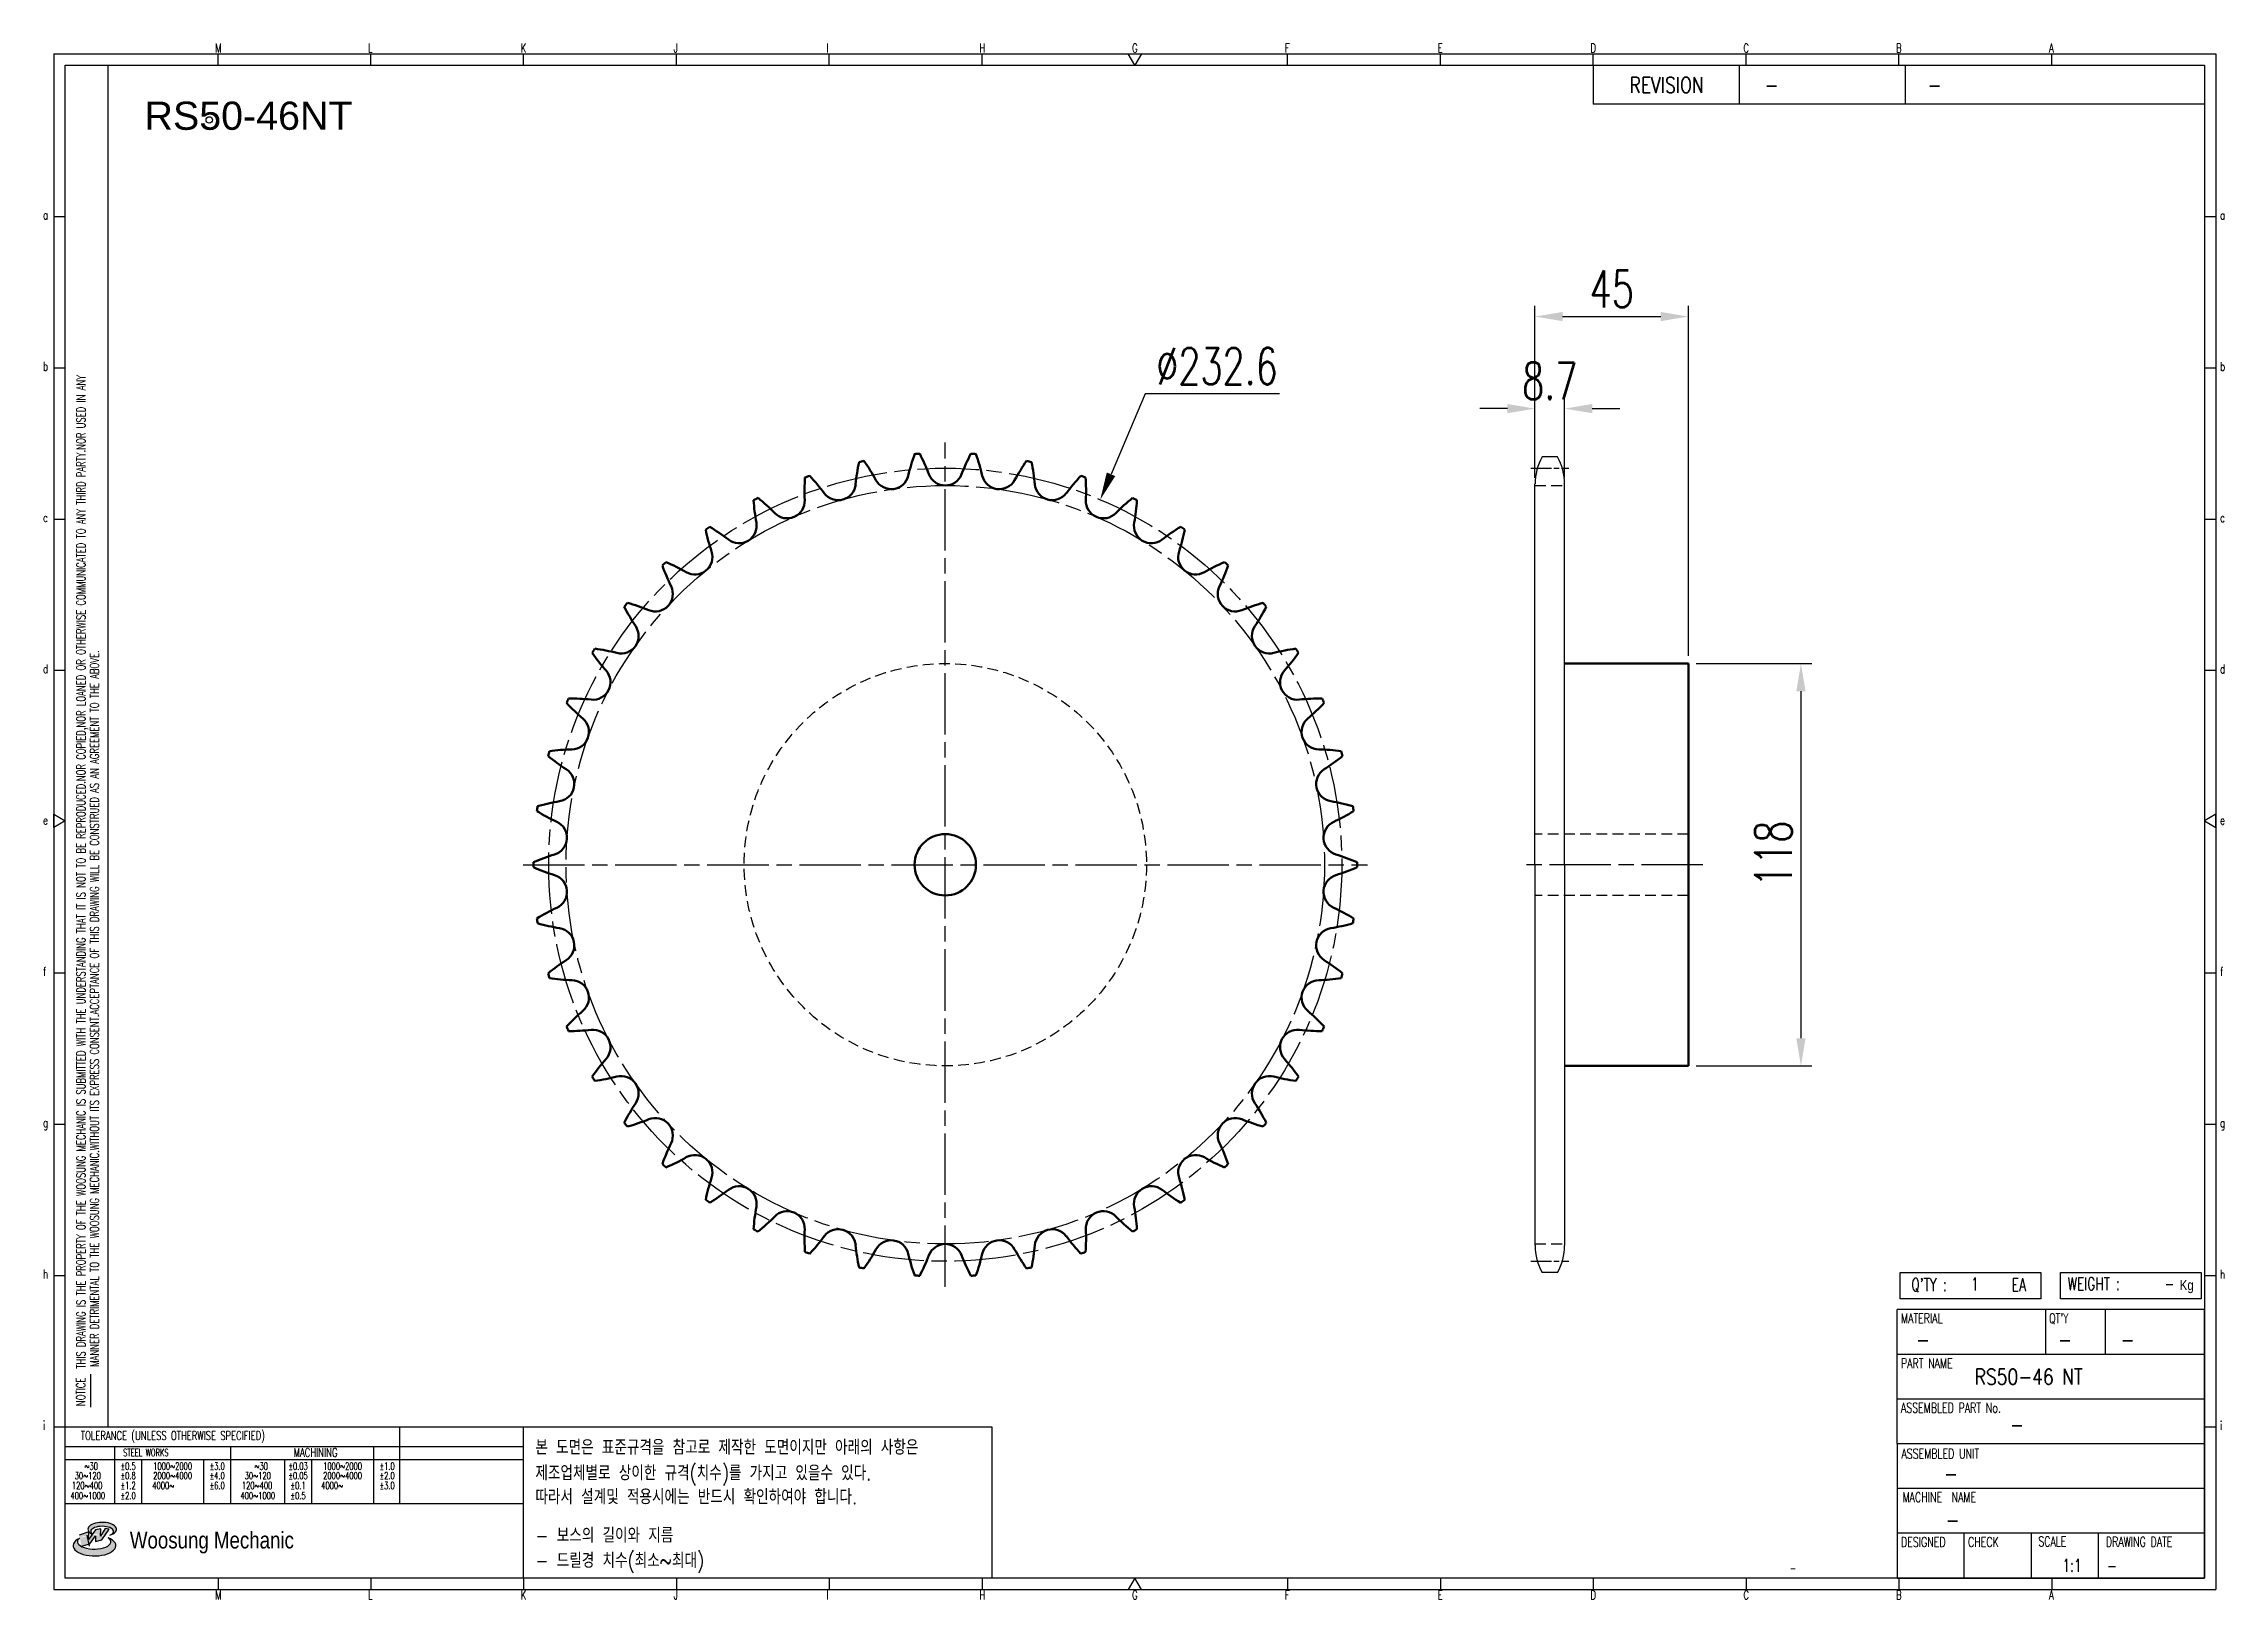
# Model space of a CAD drawing. Header units: millimetres. Extents: x 8306 to 8946, y 4749 to 5205.
import ezdxf
from ezdxf.enums import TextEntityAlignment as Align

# ---------------------------------------------------------------- set-up
doc = ezdxf.new("R2010")
doc.units = ezdxf.units.MM
for name, pattern in [('AM_ISO08W050', [18, 12, -1.5, 3, -1.5]), ('AM_ISO08W050x2', [9, 6, -0.75, 1.5, -0.75]), ('HIDDEN', [9.525, 6.35, -3.175])]:
    doc.linetypes.add(name, pattern=pattern)
for name, color, linetype, lineweight in [('20', 7, 'Continuous', 50), ('22', 30, 'AM_ISO08W050', 25), ('23', 40, 'AM_ISO08W050', 25), ('VIS', 7, 'Continuous', 50)]:
    doc.layers.add(name, color=color, linetype=linetype, lineweight=lineweight)
for name, color, linetype in [('HL', 2, 'HIDDEN'), ('S-DIM', 7, 'Continuous'), ('TITLE', 7, 'Continuous'), ('도면레이아웃', 7, 'Continuous')]:
    doc.layers.add(name, color=color, linetype=linetype)
doc.styles.add('HAN', font='ROMANS.shx', dxfattribs={"width": 0.7, "bigfont": 'whgtxt.shx'})
doc.styles.add('HKD_ST2', font='romans.shx', dxfattribs={"width": 0.7, "height": 4, "bigfont": '@extfont2.shx'})
doc.styles.add('HSG', font='SIMPLEX.shx', dxfattribs={"width": 0.7, "bigfont": 'HSG.shx'})
doc.styles.add('ROMANS', font='romans.shx', dxfattribs={"width": 0.7, "bigfont": 'whgtxt.shx'})
doc.styles.add('SLDTEXTSTYLE4', font='arial.ttf', dxfattribs={"width": 0.8})
doc.styles.get("Standard").update_dxf_attribs({"font": 'arial.ttf'})
doc.dimstyles.new('APP23', dxfattribs={"dimscale": 4.5, "dimtxt": 2.4, "dimasz": 1.8, "dimexe": 0.7, "dimexo": 0.5, "dimgap": 0.6, "dimtad": 1, "dimtoh": 1, "dimdec": 1, "dimrnd": 0.01, "dimzin": 9, "dimdsep": 46, "dimtxsty": 'HSG', "dimcen": 0, "dimclrd": 1, "dimclre": 1, "dimclrt": 256, "dimazin": 2, "dimtp": 1, "dimtm": 1, "dimtfac": 0.5, "dimtdec": 1, "dimtix": 1, "dimtofl": 0, "dimtmove": 0, "dimatfit": 3, "dimfxl": 0, "dimtvp": 1, "dimtolj": 2, "dimlwd": -1, "dimlwe": -1, "dimarcsym": 0})

# ---------------------------------------------------------------- blocks, each defined once
blk = doc.blocks.new('SUYWSHJH')
at = {"layer": '도면레이아웃'}
h = blk.add_hatch(color=10, dxfattribs=at)
h.paths.add_polyline_path([(1.544, 35.177), (1.554, 34.966), (1.779, 35.034), (2.054, 35.422), (1.908, 35.446), (1.728, 35.167), (1.741, 35.439), (1.547, 35.405), (1.292, 35.041), (1.295, 35.33), (0.943, 35.208), (1.03, 34.8), (1.336, 34.885)])
edge = h.paths.add_edge_path()
edge.add_ellipse((1.795, 35.421), major_axis=(-0.53, 0), ratio=0.487785, start_angle=122.36065, end_angle=403.39574)
edge.add_line((1.411, 35.244), (1.419, 35.261))
edge.add_ellipse((1.798, 35.344), major_axis=(-0.423, 0), ratio=0.444396, start_angle=131.58977, end_angle=386.19408, ccw=False)
edge = h.paths.add_edge_path()
edge.add_ellipse((1.512, 34.815), major_axis=(-0.793, 0), ratio=0.480113, start_angle=314.67633, end_angle=590.85213)
edge.add_ellipse((1.501, 34.958), major_axis=(-0.62, 0), ratio=0.43311, start_angle=331.7024, end_angle=574.42495, ccw=False)
for p, q in [((0, 90.118), (80.15, 90.118)), ((0, 90.118), (0, 33.191)), ((6.089, 89.693), (6.089, 90.118)), ((11.753, 89.693), (11.753, 90.118)), ((17.418, 89.693), (17.418, 90.118)), ((23.082, 89.693), (23.082, 90.118)), ((28.746, 89.693), (28.746, 90.118)), ((34.411, 89.693), (34.411, 90.118)), ((45.739, 89.693), (45.739, 90.118)), ((51.404, 89.693), (51.404, 90.118)), ((57.068, 89.693), (57.068, 90.118)), ((62.732, 89.693), (62.732, 90.118)), ((68.397, 89.693), (68.397, 90.118)), ((74.061, 89.693), (74.061, 90.118)), ((80.15, 90.118), (80.15, 33.191)), ((0, 84.085), (0.425, 84.085)), ((79.725, 84.085), (80.15, 84.085)), ((0, 78.478), (0.425, 78.478)), ((79.725, 78.478), (80.15, 78.478)), ((0, 72.87), (0.425, 72.87)), ((79.725, 72.87), (80.15, 72.87)), ((0, 67.262), (0.425, 67.262)), ((79.725, 67.262), (80.15, 67.262)), ((0, 56.047), (0.425, 56.047)), ((79.725, 56.047), (80.15, 56.047)), ((0, 50.439), (0.425, 50.439)), ((79.725, 50.439), (80.15, 50.439)), ((0, 44.832), (0.425, 44.832)), ((79.725, 44.832), (80.15, 44.832)), ((1.377, 39.947), (1.377, 41.174)), ((0, 39.224), (0.425, 39.224)), ((79.725, 39.224), (80.15, 39.224)), ((0, 33.191), (80.15, 33.191)), ((6.089, 33.616), (6.089, 33.191)), ((11.753, 33.616), (11.753, 33.191)), ((17.418, 33.616), (17.418, 33.191)), ((23.082, 33.616), (23.082, 33.191)), ((28.746, 33.616), (28.746, 33.191)), ((34.411, 33.616), (34.411, 33.191)), ((45.739, 33.616), (45.739, 33.191)), ((51.404, 33.616), (51.404, 33.191)), ((57.068, 33.616), (57.068, 33.191)), ((62.732, 33.616), (62.732, 33.191)), ((68.397, 33.616), (68.397, 33.191)), ((74.061, 33.616), (74.061, 33.191))]:
    blk.add_line(p, q)
at = {"color": 2}
for p, q in [((2.017, 39.224), (2.017, 89.693)), ((0.425, 39.224), (17.418, 39.224)), ((12.816, 39.224), (12.816, 36.382)), ((17.418, 33.616), (17.418, 39.224)), ((0.425, 38.487), (17.418, 38.487)), ((0.425, 38.012), (17.418, 38.012)), ((2.257, 38.487), (2.257, 36.382)), ((3.257, 38.012), (3.257, 36.382)), ((5.557, 38.012), (5.557, 36.382)), ((6.557, 38.5), (6.557, 36.382)), ((8.557, 38.012), (8.557, 36.382)), ((9.557, 38.026), (9.557, 36.382)), ((11.857, 38.487), (11.857, 36.382)), ((0.425, 36.382), (17.418, 36.382))]:
    blk.add_line(p, q, dxfattribs=at)
at = {"color": 6, "ltscale": 0.5}
for p, q in [((57.068, 89.693), (57.068, 88.246)), ((62.47, 89.693), (62.47, 88.246)), ((68.635, 89.693), (68.635, 88.246)), ((79.725, 88.246), (57.068, 88.246)), ((68.336, 38.59), (68.336, 43.563)), ((79.725, 43.563), (68.336, 43.563)), ((73.827, 43.563), (73.827, 41.905)), ((76.037, 43.563), (76.037, 41.905)), ((79.725, 38.59), (79.725, 43.563)), ((79.725, 41.905), (68.336, 41.905)), ((79.725, 40.248), (68.336, 40.248)), ((68.336, 38.59), (68.336, 33.616)), ((79.725, 38.59), (68.336, 38.59)), ((79.725, 33.616), (79.725, 38.59)), ((79.725, 36.932), (68.336, 36.932)), ((79.725, 35.274), (68.336, 35.274)), ((70.822, 33.616), (70.822, 35.274)), ((73.309, 33.616), (73.309, 35.274)), ((75.796, 33.616), (75.796, 35.274)), ((68.336, 33.616), (79.725, 33.616))]:
    blk.add_line(p, q, dxfattribs=at)
for points in [[(40.075, 89.693), (39.83, 90.118), (40.32, 90.118)], [(0.425, 89.693), (79.725, 89.693), (79.725, 33.616), (0.425, 33.616)], [(0.425, 61.679), (0, 61.433), (0, 61.924)], [(79.725, 61.679), (80.15, 61.433), (80.15, 61.924)], [(40.075, 33.616), (39.83, 33.191), (40.32, 33.191)]]:
    blk.add_lwpolyline(points, close=True)
at = {"layer": 'TITLE', "color": 20}
for p, q in [((68.449, 43.961), (68.449, 44.936)), ((68.449, 44.936), (73.654, 44.936)), ((73.654, 44.936), (73.654, 43.961)), ((74.39, 43.961), (74.39, 44.936)), ((74.39, 44.936), (79.595, 44.936)), ((79.595, 44.936), (79.595, 43.961)), ((73.654, 43.961), (68.449, 43.961)), ((79.595, 43.961), (74.39, 43.961))]:
    blk.add_line(p, q, dxfattribs=at)
at = {"layer": '도면레이아웃'}
for p, q in [((1.295, 35.33), (0.943, 35.208)), ((1.03, 34.8), (1.336, 34.885)), ((1.224, 35.208), (1.311, 34.8)), ((1.224, 35.208), (1.224, 35.208)), ((1.547, 35.405), (1.292, 35.041)), ((1.292, 35.041), (1.295, 35.33)), ((1.336, 34.885), (1.544, 35.177)), ((1.419, 35.261), (1.411, 35.244)), ((1.544, 35.177), (1.554, 34.966)), ((1.741, 35.439), (1.547, 35.405)), ((1.554, 34.966), (1.779, 35.034)), ((1.908, 35.446), (1.728, 35.167)), ((1.728, 35.167), (1.741, 35.439)), ((1.779, 35.034), (2.054, 35.422)), ((2.054, 35.422), (1.908, 35.446))]:
    blk.add_line(p, q, dxfattribs=at)
for centre, major_axis, ratio, start_param, end_param in [((1.795, 35.421), (-0.53, 0), 0.487785, 2.135596, 7.040584), ((1.512, 34.815), (-0.793, 0), 0.480113, 5.492138, 10.312315), ((1.501, 34.958), (-0.62, 0), 0.43311, 5.789299, 10.025607), ((1.798, 35.344), (-0.423, 0), 0.444396, 2.296675, 6.740358)]:
    blk.add_ellipse(centre, major_axis=major_axis, ratio=ratio, start_param=start_param, end_param=end_param, dxfattribs=at)
at = {"color": 4, "style": 'HKD_ST2', "width": 0.7}
for s, p in [('M', (5.988, 90.164)), ('L', (11.652, 90.164)), ('K', (17.316, 90.164)), ('J', (22.981, 90.164)), ('I', (28.645, 90.164)), ('H', (34.309, 90.164)), ('G', (39.974, 90.164)), ('F', (45.638, 90.164)), ('E', (51.302, 90.164)), ('D', (56.967, 90.164)), ('C', (62.631, 90.164)), ('B', (68.295, 90.164)), ('A', (73.96, 90.164)), ('a', (-0.395, 83.976)), ('a', (80.305, 83.97)), ('b', (-0.395, 78.368)), ('b', (80.305, 78.362)), ('c', (-0.395, 72.76)), ('c', (80.305, 72.754)), ('d', (-0.395, 67.153)), ('d', (80.305, 67.147)), ('e', (-0.395, 61.545)), ('e', (80.305, 61.539)), ('f', (-0.395, 55.937)), ('f', (80.305, 55.931)), ('g', (-0.395, 50.33)), ('g', (80.305, 50.324)), ('h', (-0.395, 44.722)), ('h', (80.305, 44.716)), ('i', (-0.395, 39.114)), ('i', (80.305, 39.108)), ('M', (5.988, 32.824)), ('L', (11.652, 32.824)), ('K', (17.316, 32.824)), ('J', (22.981, 32.824)), ('I', (28.645, 32.824)), ('H', (34.309, 32.824)), ('G', (39.974, 32.824)), ('F', (45.638, 32.824)), ('E', (51.302, 32.824)), ('D', (56.967, 32.824)), ('C', (62.631, 32.824)), ('B', (68.295, 32.824)), ('A', (73.96, 32.824))]:
    blk.add_text(s, height=0.326, dxfattribs=at).set_placement(p)
for s, height, style, width, p in [('REVISION', 0.5806, 'HAN', 0.8, (58.415, 88.664)), ('-', 0.581, 'HAN', 0.8, (63.426, 88.664)), ('-', 0.581, 'HAN', 0.8, (69.468, 88.664)), ("Q'TY : ", 0.4746, 'HKD_ST2', 0.7, (68.857, 44.253)), ('1', 0.475, 'HKD_ST2', 0.7, (71.071, 44.275)), ('EA', 0.4746, 'HKD_ST2', 0.7, (72.578, 44.253)), ('WEIGHT : ', 0.4746, 'HKD_ST2', 0.7, (74.65, 44.286)), ('-', 0.581, 'HAN', 0.8, (69.029, 42.157)), ('-', 0.581, 'HAN', 0.8, (74.289, 42.157)), ('-', 0.581, 'HAN', 0.8, (76.623, 42.157)), ('-', 0.581, 'HAN', 0.8, (72.515, 39.013)), ('-', 0.581, 'HAN', 0.8, (70.067, 37.189)), ('-', 0.581, 'HAN', 0.8, (70.126, 35.48)), ('1:1', 0.4746, 'HKD_ST2', 0.7, (74.458, 33.848)), ('-', 0.475, 'HKD_ST2', 0.7, (76.112, 33.837))]:
    blk.add_text(s, height=height, dxfattribs=dict(style=style, width=width)).set_placement(p)
at = {"color": 6, "style": 'HKD_ST2', "width": 0.7}
for s, p in [(' THIS DRAWING IS THE PROPERTY OF THE WOOSUNG MECHANIC IS SUBMITTED WITH THE UNDERSTANDING THAT IT IS NOT TO BE REPRODUCED.NOR COPIED,NOR LOANED OR OTHERWISE COMMUNICATED TO ANY THIRD PARTY.NOR USED IN ANY', (1.173, 41.217)), ('MANNER DETRIMENTAL TO THE WOOSUNG MECHANIC.WITHOUT ITS EXPRESS CONSENT.ACCEPTANCE OF THIS DRAWING WILL BE CONSTRUED AS AN AGREEMENT TO THE ABOVE.', (1.672, 41.447))]:
    blk.add_text(s, height=0.326266, rotation=90, dxfattribs=at).set_placement(p)
at = {"style": 'HKD_ST2', "width": 0.7}
blk.add_text('-', height=0.475, dxfattribs=at).set_placement((78.613, 44.286), align=Align.RIGHT)
at = {"color": 4, "style": 'HKD_ST2', "width": 0.7}
for s, height, p in [('MATERIAL', 0.3651, (68.474, 43.425)), ("QT'Y", 0.3651, (73.965, 43.425)), ('PART NAME', 0.3651, (68.474, 41.756)), ('ASSEMBLED PART No.', 0.36511, (68.474, 40.109)), ('ASSEMBLED UNIT', 0.36511, (68.49, 38.408)), ('MACHINE  NAME', 0.36511, (68.532, 36.794)), ('DESIGNED', 0.3651, (68.474, 35.136)), ('CHECK', 0.3651, (70.961, 35.136)), ('SCALE', 0.3651, (73.566, 35.153)), ('DRAWING DATE', 0.36511, (76.071, 35.141))]:
    blk.add_text(s, height=height, dxfattribs=at).set_placement(p, align=Align.TOP_LEFT)
at = {"style": 'HKD_ST2', "width": 0.7}
blk.add_text('NOTICE', height=0.3263, rotation=90, dxfattribs=at).set_placement((1.163, 39.988))
for s, height, style, width, p in [('TOLERANCE (UNLESS OTHERWISE SPECIFIED)', 0.32627, 'HKD_ST2', 0.7, (4.417, 38.896)), ('-', 0.326, 'ROMANS', 0.65, (64.469, 33.975))]:
    blk.add_text(s, height=height, dxfattribs=dict(style=style, width=width)).set_placement(p, align=Align.MIDDLE_CENTER)
at = {"color": 4, "style": 'HKD_ST2', "width": 0.7}
for s, height, p in [('STEEL WORKS', 0.26101, (3.416, 38.268)), ('MACHINING', 0.3263, (9.707, 38.27)), ('%%P0.5', 0.261, (2.757, 37.762)), ('%%P0.8', 0.261, (2.757, 37.411)), ('%%P3.0', 0.261, (6.057, 37.762)), ('%%P4.0', 0.261, (6.057, 37.411)), ('%%P0.03', 0.261, (9.057, 37.762)), ('%%P0.05', 0.261, (9.057, 37.411)), ('%%P1.0', 0.261, (12.357, 37.762)), ('%%P2.0', 0.261, (12.357, 37.411)), ('%%P1.2', 0.261, (2.757, 37.045)), ('%%P2.0', 0.261, (2.757, 36.67)), ('%%P6.0', 0.261, (6.057, 37.045)), ('%%P0.1', 0.261, (9.057, 37.045)), ('%%P0.5', 0.261, (9.057, 36.67)), ('%%P3.0', 0.261, (12.357, 37.045))]:
    blk.add_text(s, height=height, dxfattribs=at).set_placement(p, align=Align.MIDDLE)
for s, height, p in [('30%%126120', 0.261, (1.263, 37.411)), ('%%12630', 0.261, (1.389, 37.762)), ('2000%%1264000', 0.26101, (4.407, 37.411)), ('1000%%1262000', 0.26101, (4.407, 37.762)), ('30%%126120', 0.261, (7.563, 37.411)), ('%%12630', 0.261, (7.689, 37.762)), ('2000%%1264000', 0.26101, (10.707, 37.411)), ('1000%%1262000', 0.26101, (10.707, 37.762)), ('400%%1261000', 0.26101, (1.263, 36.67)), ('120%%126400', 0.26101, (1.237, 37.045)), ('4000%%126', 0.261, (4.061, 37.045)), ('400%%1261000', 0.26101, (7.563, 36.67)), ('120%%126400', 0.26101, (7.537, 37.045)), ('4000%%126', 0.261, (10.321, 37.045))]:
    blk.add_text(s, height=height, dxfattribs=at).set_placement(p, align=Align.MIDDLE_CENTER)
at = {"color": 1, "style": 'SLDTEXTSTYLE4', "width": 0.8}
blk.add_text('Woosung Mechanic', height=0.61957, dxfattribs=at).set_placement((2.822, 34.711))
at = {"layer": 'TITLE', "width": 0.8}
blk.add_text('Kg', height=0.3789, dxfattribs=at).set_placement((78.807, 44.286))
blk = doc.blocks.new('*D411')
at = {"layer": 'Defpoints', "color": 0, "transparency": 16777216}
for p in [(8752.61, 5098.11), (8743.91, 5075.55), (8752.61, 5075.55)]:
    blk.add_point(p, dxfattribs=at)
at = {"layer": 'S-DIM', "color": 1, "transparency": 16777216}
for p, q in [((8735.81, 5098.11), (8727.71, 5098.11)), ((8743.91, 5077.8), (8743.91, 5101.26)), ((8752.61, 5077.8), (8752.61, 5101.26)), ((8760.71, 5098.11), (8768.81, 5098.11))]:
    blk.add_line(p, q, dxfattribs=at)
for points in [[(8735.81, 5099.46), (8735.81, 5096.76), (8743.91, 5098.11)], [(8760.71, 5099.46), (8760.71, 5096.76), (8752.61, 5098.11)]]:
    blk.add_solid(points, dxfattribs=at)
at = {"layer": 'S-DIM', "transparency": 16777216, "insert": (8748.26, 5106.21), "char_height": 10.8, "attachment_point": 5, "style": 'HSG'}
blk.add_mtext('\\A2;8.7', dxfattribs=at)
blk = doc.blocks.new('*D412')
at = {"layer": 'Defpoints', "color": 0, "transparency": 16777216}
for p in [(8788.91, 5125.11), (8743.91, 5075.55), (8788.91, 5023.32)]:
    blk.add_point(p, dxfattribs=at)
at = {"layer": 'S-DIM', "color": 1, "transparency": 16777216}
for p, q in [((8743.91, 5077.8), (8743.91, 5128.26)), ((8752.01, 5125.11), (8780.81, 5125.11)), ((8788.91, 5025.57), (8788.91, 5128.26))]:
    blk.add_line(p, q, dxfattribs=at)
for points in [[(8752.01, 5126.46), (8752.01, 5123.76), (8743.91, 5125.11)], [(8780.81, 5126.46), (8780.81, 5123.76), (8788.91, 5125.11)]]:
    blk.add_solid(points, dxfattribs=at)
at = {"layer": 'S-DIM', "transparency": 16777216, "insert": (8766.41, 5133.21), "char_height": 10.8, "attachment_point": 5, "style": 'HSG'}
blk.add_mtext('\\A2;45', dxfattribs=at)
blk = doc.blocks.new('*D409')
at = {"layer": 'Defpoints', "color": 0, "transparency": 16777216}
for p in [(8788.91, 5023.32), (8788.91, 4905.32), (8821.92, 4905.32)]:
    blk.add_point(p, dxfattribs=at)
at = {"layer": 'S-DIM', "color": 1, "transparency": 16777216}
for p, q in [((8791.16, 5023.32), (8825.07, 5023.32)), ((8821.92, 5015.22), (8821.92, 4913.42)), ((8791.16, 4905.32), (8825.07, 4905.32))]:
    blk.add_line(p, q, dxfattribs=at)
for points in [[(8820.57, 5015.22), (8823.27, 5015.22), (8821.92, 5023.32)], [(8820.57, 4913.42), (8823.27, 4913.42), (8821.92, 4905.32)]]:
    blk.add_solid(points, dxfattribs=at)
at = {"layer": 'S-DIM', "transparency": 16777216, "insert": (8813.82, 4967.54), "char_height": 10.8, "attachment_point": 5, "rotation": 90, "style": 'HSG'}
blk.add_mtext('\\A2;118', dxfattribs=at)
blk = doc.blocks.new('*D413')
at = {"layer": 'Defpoints', "color": 0, "transparency": 16777216}
for p in [(8616.39, 5071.39), (8525.49, 4857.26)]:
    blk.add_point(p, dxfattribs=at)
at = {"layer": 'S-DIM', "color": 1, "transparency": 16777216}
for p, q in [((8629.58, 5102.47), (8619.55, 5078.85)), ((8669, 5102.47), (8629.58, 5102.47))]:
    blk.add_line(p, q, dxfattribs=at)
blk.add_solid([(8618.31, 5079.37), (8620.8, 5078.32), (8616.39, 5071.39)], dxfattribs=at)
at = {"layer": 'S-DIM', "transparency": 16777216, "insert": (8650.64, 5110.57), "char_height": 10.8, "attachment_point": 5, "style": 'HSG'}
blk.add_mtext('\\A2;∅232.6', dxfattribs=at)

msp = doc.modelspace()

# ---------------------------------------------------------------- linework, layer by layer
for p, q in [((8750.48, 5083.95), (8746.04, 5083.95)), ((8743.91, 4964.32), (8743.91, 5076.01)), ((8752.61, 4964.32), (8752.61, 5076.01)), ((8743.91, 4964.32), (8743.91, 4852.64)), ((8752.61, 4964.32), (8752.61, 4852.64)), ((8750.48, 4844.7), (8746.04, 4844.7))]:
    msp.add_line(p, q)
at = {"color": 4}
msp.add_lwpolyline([(8447.26, 4799.5), (8584.63, 4799.5), (8584.63, 4755.12), (8447.26, 4755.12)], close=True, dxfattribs=at)
msp.add_circle((8355.06, 5182.76), 0.956)
for centre, start, end in [((8759.79, 5076.01), 150, 180), ((8736.74, 5076.01), 0, 30), ((8759.79, 4852.64), 180, 210), ((8736.74, 4852.64), 330, 0)]:
    msp.add_arc(centre, 15.87, start, end)
at = {"layer": '20'}
for centre, radius, start, end in [((8602.92, 5070.46), 58.52, 168.18191, 174.67391), ((8570.94, 4964.32), 120.8, 101.39025, 102.08801), ((8499.32, 5048.94), 58.52, 28.80435, 35.29635), ((8617.08, 5065.12), 58.52, 160.35583, 166.84783), ((8570.94, 4964.32), 120.8, 93.56416, 94.26192), ((8511.51, 5057.9), 58.52, 20.97826, 27.47026), ((8570.94, 5080.69), 5.13, 200.97826, 339.02174), ((8630.37, 5057.9), 58.52, 152.52974, 159.02174), ((8570.94, 4964.32), 120.8, 85.73808, 86.43584), ((8524.8, 5065.12), 58.52, 13.15217, 19.64417), ((8642.56, 5048.94), 58.52, 144.70365, 151.19565), ((8570.94, 4964.32), 120.8, 77.91199, 78.60975), ((8538.96, 5070.46), 58.52, 5.32609, 11.81809), ((8588.17, 5073.83), 58.52, 176.008, 182.5), ((8570.94, 4964.32), 120.8, 109.21634, 109.9141), ((8488.46, 5038.39), 58.52, 36.63043, 43.12243), ((8539.55, 5076.37), 5.13, 216.63043, 354.67391), ((8555.1, 5079.6), 5.13, 208.80435, 346.84783), ((8586.79, 5079.6), 5.13, 193.15217, 331.19565), ((8602.33, 5076.37), 5.13, 185.32609, 323.36957), ((8653.42, 5038.39), 58.52, 136.87757, 143.36957), ((8570.94, 4964.32), 120.8, 70.0859, 70.78366), ((8553.71, 5073.83), 58.52, 357.5, 3.992), ((8570.94, 4964.32), 120.8, 117.04242, 117.74019), ((8573.1, 5075.16), 58.52, 183.83409, 190.32609), ((8479.15, 5026.47), 58.52, 44.45652, 50.94852), ((8524.58, 5071.05), 5.13, 224.45652, 2.5), ((8617.3, 5071.05), 5.13, 177.5, 315.54348), ((8662.73, 5026.47), 58.52, 129.05148, 135.54348), ((8570.94, 4964.32), 120.8, 62.25981, 62.95758), ((8568.78, 5075.16), 58.52, 349.67391, 356.16591), ((8570.94, 4964.32), 120.8, 124.86851, 125.56627), ((8557.99, 5074.42), 58.52, 191.66018, 198.15217), ((8471.54, 5013.4), 58.52, 52.28261, 58.77461), ((8510.48, 5063.75), 5.13, 232.28261, 10.32609), ((8631.4, 5063.75), 5.13, 169.67391, 307.71739), ((8670.34, 5013.4), 58.52, 121.22539, 127.71739), ((8583.89, 5074.42), 58.52, 341.84783, 348.33982), ((8570.94, 4964.32), 120.8, 54.43373, 55.13149), ((8497.5, 5054.59), 5.13, 240.1087, 18.15217), ((8644.38, 5054.59), 5.13, 161.84783, 299.8913), ((8570.94, 4964.32), 120.8, 132.6946, 133.39236), ((8543.12, 5071.63), 58.52, 199.48626, 205.97826), ((8465.78, 4999.4), 58.52, 60.1087, 66.60069), ((8676.1, 4999.4), 58.52, 113.39931, 119.8913), ((8598.76, 5071.63), 58.52, 334.02174, 340.51374), ((8570.94, 4964.32), 120.8, 46.60764, 47.3054), ((8570.94, 4964.32), 120.8, 140.52068, 141.21845), ((8461.99, 4984.76), 58.52, 67.93478, 74.42678), ((8485.9, 5043.75), 5.13, 247.93478, 25.97826), ((8655.98, 5043.75), 5.13, 154.02174, 292.06522), ((8679.89, 4984.76), 58.52, 105.57322, 112.06522), ((8570.94, 4964.32), 120.8, 38.78155, 39.47932), ((8475.87, 5031.43), 5.13, 255.76087, 33.80435), ((8528.77, 5066.84), 58.52, 207.31235, 213.80435), ((8666.01, 5031.43), 5.13, 146.19565, 284.23913), ((8613.11, 5066.84), 58.52, 326.19565, 332.68765), ((8570.94, 4964.32), 120.8, 148.34677, 149.04453), ((8460.22, 4969.73), 58.52, 75.76087, 82.25287), ((8681.66, 4969.73), 58.52, 97.74713, 104.23913), ((8570.94, 4964.32), 120.8, 30.95547, 31.65323), ((8467.62, 5017.86), 5.13, 263.58696, 41.63043), ((8515.2, 5060.14), 58.52, 215.13844, 221.63043), ((8674.26, 5017.86), 5.13, 138.36957, 276.41304), ((8626.68, 5060.14), 58.52, 318.36957, 324.86156), ((8570.94, 4964.32), 120.8, 156.17286, 156.87062), ((8502.67, 5051.66), 58.52, 222.96452, 229.45652), ((8460.51, 4954.6), 58.52, 83.58696, 90.07895), ((8681.37, 4954.6), 58.52, 89.92105, 96.41304), ((8639.21, 5051.66), 58.52, 310.54348, 317.03548), ((8570.94, 4964.32), 120.8, 23.12938, 23.82714), ((8461.29, 5003.29), 5.13, 271.41304, 49.45652), ((8680.59, 5003.29), 5.13, 130.54348, 268.58696), ((8570.94, 4964.32), 120.8, 163.99895, 164.69671), ((8491.41, 5041.55), 58.52, 230.79061, 237.28261), ((8462.86, 4939.66), 58.52, 91.41304, 97.90504), ((8679.02, 4939.66), 58.52, 82.09496, 88.58696), ((8650.47, 5041.55), 58.52, 302.71739, 309.20939), ((8570.94, 4964.32), 120.8, 15.30329, 16.00105), ((8457.01, 4988), 5.13, 279.23913, 57.28261), ((8684.87, 4988), 5.13, 122.71739, 260.76087), ((8467.23, 4925.17), 58.52, 99.23913, 105.73113), ((8674.65, 4925.17), 58.52, 74.26887, 80.76087), ((8570.94, 4964.32), 120.8, 171.82503, 172.52279), ((8481.64, 5030), 58.52, 238.6167, 245.1087), ((8454.85, 4972.26), 5.13, 287.06522, 65.1087), ((8687.03, 4972.26), 5.13, 114.8913, 252.93478), ((8660.24, 5030), 58.52, 294.8913, 301.3833), ((8570.94, 4964.32), 120.8, 7.47721, 8.17497), ((8473.53, 4911.41), 58.52, 107.06522, 113.55722), ((8570.94, 4964.32), 120.8, 179.65112, 180.34888), ((8668.35, 4911.41), 58.52, 66.44278, 72.93478), ((8570.94, 4964.32), 120.8, 359.65112, 0.34888), ((8473.53, 5017.23), 58.52, 246.44278, 252.93478), ((8454.85, 4956.38), 5.13, 294.8913, 72.93478), ((8687.03, 4956.38), 5.13, 107.06522, 245.1087), ((8668.35, 5017.23), 58.52, 287.06522, 293.55722), ((8481.64, 4898.64), 58.52, 114.8913, 121.3833), ((8660.24, 4898.64), 58.52, 58.6167, 65.1087), ((8570.94, 4964.32), 120.8, 187.47721, 188.17497), ((8467.23, 5003.48), 58.52, 254.26887, 260.76087), ((8457.01, 4940.65), 5.13, 302.71739, 80.76087), ((8684.87, 4940.65), 5.13, 99.23913, 237.28261), ((8674.65, 5003.48), 58.52, 279.23913, 285.73113), ((8570.94, 4964.32), 120.8, 351.82503, 352.52279), ((8491.41, 4887.1), 58.52, 122.71739, 129.20939), ((8570.94, 4964.32), 120.8, 195.30329, 196.00105), ((8650.47, 4887.1), 58.52, 50.79061, 57.28261), ((8570.94, 4964.32), 120.8, 343.99895, 344.69671), ((8462.86, 4988.99), 58.52, 262.09496, 268.58696), ((8461.29, 4925.36), 5.13, 310.54348, 88.58696), ((8680.59, 4925.36), 5.13, 91.41304, 229.45652), ((8679.02, 4988.99), 58.52, 271.41304, 277.90504), ((8502.67, 4876.99), 58.52, 130.54348, 137.03548), ((8639.21, 4876.99), 58.52, 42.96452, 49.45652), ((8570.94, 4964.32), 120.8, 203.12938, 203.82714), ((8460.51, 4974.04), 58.52, 269.92105, 276.41304), ((8467.62, 4910.79), 5.13, 318.36957, 96.41304), ((8674.26, 4910.79), 5.13, 83.58696, 221.63043), ((8681.37, 4974.04), 58.52, 263.58696, 270.07895), ((8570.94, 4964.32), 120.8, 336.17286, 336.87062), ((8515.2, 4868.5), 58.52, 138.36957, 144.86156), ((8626.68, 4868.5), 58.52, 35.13844, 41.63043), ((8570.94, 4964.32), 120.8, 210.95547, 211.65323), ((8460.22, 4958.92), 58.52, 277.74713, 284.23913), ((8475.87, 4897.22), 5.13, 326.19565, 104.23913), ((8666.01, 4897.22), 5.13, 75.76087, 213.80435), ((8681.66, 4958.92), 58.52, 255.76087, 262.25287), ((8570.94, 4964.32), 120.8, 328.34677, 329.04453), ((8528.77, 4861.81), 58.52, 146.19565, 152.68765), ((8613.11, 4861.81), 58.52, 27.31235, 33.80435), ((8570.94, 4964.32), 120.8, 218.78155, 219.47932), ((8461.99, 4943.89), 58.52, 285.57322, 292.06522), ((8485.9, 4884.9), 5.13, 334.02174, 112.06522), ((8655.98, 4884.9), 5.13, 67.93478, 205.97826), ((8679.89, 4943.89), 58.52, 247.93478, 254.42678), ((8570.94, 4964.32), 120.8, 320.52068, 321.21845), ((8543.12, 4857.02), 58.52, 154.02174, 160.51374), ((8598.76, 4857.02), 58.52, 19.48626, 25.97826), ((8570.94, 4964.32), 120.8, 226.60764, 227.3054), ((8465.78, 4929.24), 58.52, 293.39931, 299.8913), ((8497.5, 4874.06), 5.13, 341.84783, 119.8913), ((8644.38, 4874.06), 5.13, 60.1087, 198.15217), ((8676.1, 4929.24), 58.52, 240.1087, 246.60069), ((8570.94, 4964.32), 120.8, 312.6946, 313.39236), ((8557.99, 4854.23), 58.52, 161.84783, 168.33982), ((8471.54, 4915.25), 58.52, 301.22539, 307.71739), ((8510.48, 4864.9), 5.13, 349.67391, 127.71739), ((8631.4, 4864.9), 5.13, 52.28261, 190.32609), ((8670.34, 4915.25), 58.52, 232.28261, 238.77461), ((8583.89, 4854.23), 58.52, 11.66018, 18.15217), ((8570.94, 4964.32), 120.8, 234.43373, 235.13149), ((8573.1, 4853.49), 58.52, 169.67391, 176.16591), ((8524.58, 4857.59), 5.13, 357.5, 135.54348), ((8617.3, 4857.59), 5.13, 44.45652, 182.5), ((8568.78, 4853.49), 58.52, 3.83409, 10.32609), ((8570.94, 4964.32), 120.8, 304.86851, 305.56627), ((8570.94, 4964.32), 120.8, 242.25981, 242.95758), ((8479.15, 4902.17), 58.52, 309.05148, 315.54348), ((8588.17, 4854.82), 58.52, 177.5, 183.992), ((8488.46, 4890.25), 58.52, 316.87757, 323.36957), ((8539.55, 4852.27), 5.13, 5.32609, 143.36957), ((8602.33, 4852.27), 5.13, 36.63043, 174.67391), ((8653.42, 4890.25), 58.52, 216.63043, 223.12243), ((8553.71, 4854.82), 58.52, 356.008, 2.5), ((8662.73, 4902.17), 58.52, 224.45652, 230.94852), ((8570.94, 4964.32), 120.8, 297.04242, 297.74019), ((8570.94, 4964.32), 120.8, 250.0859, 250.78366), ((8602.92, 4858.18), 58.52, 185.32609, 191.81809), ((8499.32, 4879.71), 58.52, 324.70365, 331.19565), ((8555.1, 4849.04), 5.13, 13.15217, 151.19565), ((8617.08, 4863.53), 58.52, 193.15217, 199.64417), ((8511.51, 4870.75), 58.52, 332.52974, 339.02174), ((8570.94, 4847.96), 5.13, 20.97826, 159.02174), ((8630.37, 4870.75), 58.52, 200.97826, 207.47026), ((8524.8, 4863.53), 58.52, 340.35583, 346.84783), ((8586.79, 4849.04), 5.13, 28.80435, 166.84783), ((8642.56, 4879.71), 58.52, 208.80435, 215.29635), ((8538.96, 4858.18), 58.52, 348.18191, 354.67391), ((8570.94, 4964.32), 120.8, 289.21634, 289.9141), ((8570.94, 4964.32), 120.8, 257.91199, 258.60975), ((8570.94, 4964.32), 120.8, 265.73808, 266.43584), ((8570.94, 4964.32), 120.8, 273.56416, 274.26192), ((8570.94, 4964.32), 120.8, 281.39025, 282.08801)]:
    msp.add_arc(centre, radius, start, end, dxfattribs=at)
at = {"layer": '22', "linetype": 'AM_ISO08W050x2'}
for p, q in [((8742.73, 5080.64), (8753.79, 5080.64)), ((8742.73, 4848.01), (8753.79, 4848.01))]:
    msp.add_line(p, q, dxfattribs=at)
at = {"layer": '23', "color": 4, "linetype": 'AM_ISO08W050x2', "ltscale": 3}
for p, q in [((8570.94, 4840.52), (8570.94, 5088.13)), ((8447.14, 4964.32), (8694.74, 4964.32)), ((8793.13, 4964.32), (8740.88, 4964.32))]:
    msp.add_line(p, q, dxfattribs=at)
for radius in [116.31, 111.23]:
    msp.add_circle((8570.94, 4964.32), radius, dxfattribs=at)
at = {"layer": 'HL', "ltscale": 0.5}
for p, q in [((8743.91, 5075.55), (8752.61, 5075.55)), ((8788.91, 4973.32), (8743.91, 4973.32)), ((8788.91, 4955.32), (8743.91, 4955.32)), ((8743.91, 4853.1), (8752.61, 4853.1))]:
    msp.add_line(p, q, dxfattribs=at)
msp.add_circle((8570.94, 4964.32), 59, dxfattribs=at)
at = {"layer": 'VIS'}
for p, q in [((8788.91, 5023.32), (8752.61, 5023.32)), ((8788.91, 5023.32), (8788.91, 4905.32)), ((8788.91, 4905.32), (8752.61, 4905.32))]:
    msp.add_line(p, q, dxfattribs=at)
msp.add_circle((8570.94, 4964.32), 9, dxfattribs=at)

# ---------------------------------------------------------------- block references
at = {"xscale": 7.912832261389859, "yscale": 7.912832261389859, "zscale": 7.912832261389859}
msp.add_blockref('SUYWSHJH', (8309.44, 4489.12), dxfattribs=at)

# ---------------------------------------------------------------- texts
at = {"color": 2}
msp.add_text('RS50-46NT', height=8.268, dxfattribs=at).set_placement((8336.08, 5179.88))
at = {"style": 'HAN', "width": 0.8}
msp.add_text('RS50-46 NT', height=4.594, dxfattribs=at).set_placement((8872.89, 4811.85))
at = {"color": 4, "style": 'HAN', "width": 0.8}
for s, p in [('본 도면은 표준규격을 참고로 제작한 도면이지만 아래의 사항은', (8450.71, 4791.28)), ('제조업체별로 상이한 규격(치수)를 가지고 있을수 있다.', (8450.71, 4783.75)), ('따라서 설계및 적용시에는 반드시 확인하여야 합니다.', (8450.71, 4776.75)), ('- 보스의 길이와 지름', (8450.71, 4765.48)), ('- 드릴경 치수(최소~최대)', (8450.71, 4758.08))]:
    msp.add_text(s, height=4.347, dxfattribs=at).set_placement(p)

# ---------------------------------------------------------------- dimensions: what is measured, and where the dimension line sits
at = {"layer": 'S-DIM'}
dim = msp.add_linear_dim(base=(8788.91, 5125.11), p1=(8743.91, 5075.55), p2=(8788.91, 5023.32), dimstyle='APP23', dxfattribs=at)
dim.commit()
dim.dimension.update_dxf_attribs({"geometry": '*D412', "text_midpoint": (8766.41, 5133.21)})
dim = msp.add_diameter_dim_2p(p1=(8525.49, 4857.26), p2=(8616.39, 5071.39), dimstyle='APP23', dxfattribs=at)
dim.commit()
dim.dimension.update_dxf_attribs({"geometry": '*D413', "text_midpoint": (8650.64, 5102.47), "dimtype": 163})
dim = msp.add_linear_dim(base=(8752.61, 5098.11), p1=(8743.91, 5075.55), p2=(8752.61, 5075.55), dimstyle='APP23', dxfattribs=at)
dim.commit()
dim.dimension.update_dxf_attribs({"geometry": '*D411', "text_midpoint": (8748.26, 5098.11), "dimtype": 160})
dim = msp.add_linear_dim(base=(8821.92, 4905.32), p1=(8788.91, 5023.32), p2=(8788.91, 4905.32), angle=90, dimstyle='APP23', dxfattribs=at)
dim.commit()
dim.dimension.update_dxf_attribs({"geometry": '*D409', "text_midpoint": (8821.92, 4967.54), "dimtype": 160})

doc.saveas('drawing.dxf')
